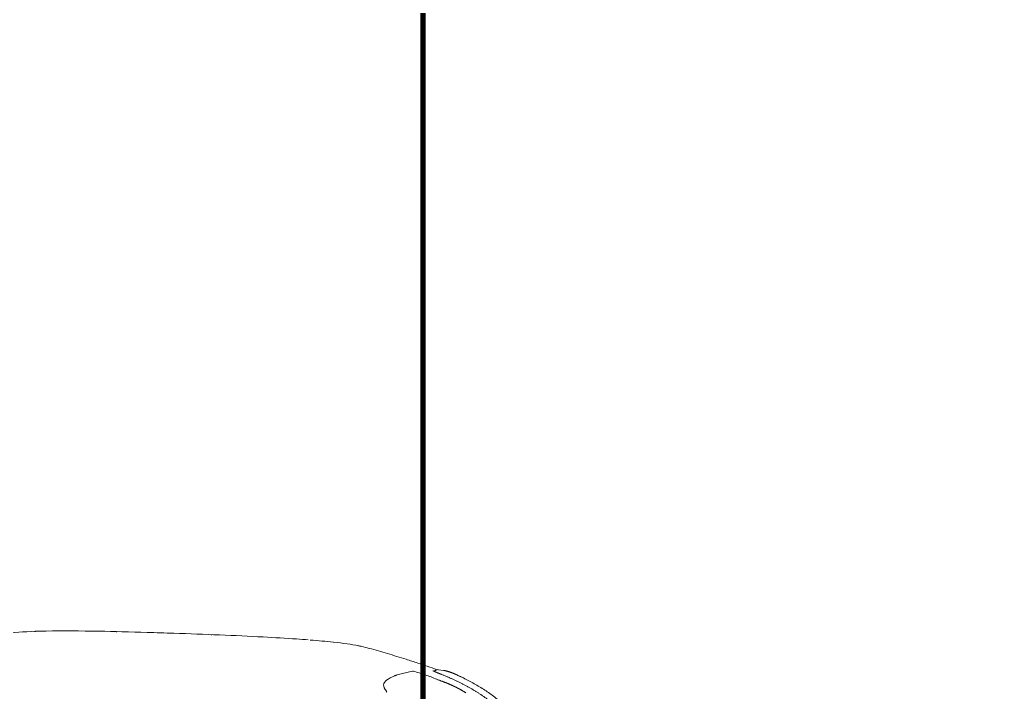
# Model space of a CAD drawing. Extents: x -2012 to 34975, y -1043 to 8321.
# Drawn here: x 5673.5 to 5863.4, y 3070.8 to 3199.7 of the extents above; entities that cross this region are included whole.
import ezdxf

# ---------------------------------------------------------------- set-up
doc = ezdxf.new("R2010")
doc.units = 0
doc.header["$LTSCALE"] = 25
doc.linetypes.add('HIDDEN2', pattern=[4.7625, 3.175, -1.5875])
doc.layers.get('0').update_dxf_attribs({"color": 9, "lineweight": 9})
doc.layers.add('04', color=9, linetype='Continuous', lineweight=9)
doc.layers.add('21', color=9, linetype='Continuous', lineweight=9)

# ---------------------------------------------------------------- blocks, each defined once
blk = doc.blocks.new('p-araba-polo')
for p, q in [((0.4081, -0.7394), (0.3783, -0.7469)), ((0.4278, -0.7293), (0.4248, -0.7314)), ((0.3189, -0.7483), (0.328, -0.7495)), ((0.3334, -0.7485), (0.3346, -0.7476)), ((0.3344, -0.7478), (0.3365, -0.7464))]:
    blk.add_line(p, q)
at = {"flags": 128}
blk.add_lwpolyline([(0.427, -0.7064), (0.4277, -0.7072), (0.4282, -0.7081)], dxfattribs=at)
for points, degree, knots in [([(0.1774, -0.6572), (0.18, -0.6601), (0.1853, -0.6658), (0.1936, -0.6741), (0.2022, -0.6821), (0.2111, -0.6897), (0.2203, -0.697), (0.2298, -0.7039), (0.2395, -0.7105), (0.2494, -0.7168), (0.2595, -0.7227), (0.2698, -0.7283), (0.2803, -0.7337), (0.2874, -0.737), (0.2909, -0.7387)], 3, [0, 0, 0, 0, 0.083333, 0.166665, 0.249997, 0.333329, 0.416662, 0.499995, 0.583328, 0.666661, 0.749996, 0.83333, 0.916665, 1, 1, 1, 1]), ([(0.2909, -0.7387), (0.2938, -0.74), (0.2996, -0.7426), (0.3085, -0.7459), (0.3146, -0.7476), (0.3178, -0.7481)], 3, [0, 0, 0, 0, 0.333411, 0.666747, 1, 1, 1, 1]), ([(0.3314, -0.7312), (0.3306, -0.7308), (0.3289, -0.7302), (0.3265, -0.7292), (0.3241, -0.7283), (0.3217, -0.7274), (0.3202, -0.7269), (0.3195, -0.7266)], 3, [0, 0, 0, 0, 0.19886, 0.400952, 0.606006, 0.809658, 1, 1, 1, 1]), ([(0.3764, -0.7468), (0.3726, -0.7457), (0.3649, -0.7434), (0.3536, -0.7396), (0.3424, -0.7356), (0.3351, -0.7327), (0.3314, -0.7312)], 3, [0, 0, 0, 0, 0.250001, 0.500002, 0.750003, 1, 1, 1, 1]), ([(0.3308, -0.7495), (0.3436, -0.7542), (0.3636, -0.7609), (0.3938, -0.7706), (0.4254, -0.7806), (0.4544, -0.789), (0.4711, -0.793), (0.4757, -0.7941)], 3, [0, 0, 0, 0, 0.260213, 0.420209, 0.662967, 0.897224, 1, 1, 1, 1]), ([(0.4758, -0.7941), (0.4779, -0.7946), (0.4931, -0.7978), (0.5106, -0.8003), (0.5297, -0.8023)], 3, [0, 0, 0, 0, 0.124213, 1, 1, 1, 1]), ([(0.578, -0.8067), (0.5852, -0.8073), (0.6136, -0.8094), (0.6943, -0.8142), (0.7938, -0.8181), (0.9022, -0.8216), (0.9869, -0.8238), (1.0486, -0.8241), (1.0808, -0.8236)], 3, [0, 0, 0, 0, 0.049552, 0.182368, 0.511137, 0.607099, 0.78604, 1, 1, 1, 1]), ([(0.5894, -0.8074), (0.5894, -0.8074), (0.5894, -0.8074), (0.5894, -0.8074), (0.5894, -0.8074), (0.5894, -0.8074), (0.5894, -0.8074), (0.5894, -0.8074), (0.5894, -0.8074), (0.5894, -0.8074), (0.5894, -0.8074), (0.5894, -0.8074), (0.5894, -0.8074), (0.5894, -0.8074), (0.5894, -0.8074)], 7, [0, 0, 0, 0, 0, 0, 0, 0, 1, 1, 1, 1, 1, 1, 1, 1, 1, 1, 1, 1, 1, 1, 1])]:
    blk.add_open_spline(points, degree=degree, knots=knots)
for points, degree in [([(0.3217, -0.7403), (0.3016, -0.7322), (0.2819, -0.7231), (0.2626, -0.713), (0.244, -0.7016), (0.2263, -0.6886), (0.21, -0.6742), (0.1949, -0.6585)], 7), ([(0.3195, -0.7266), (0.3131, -0.7243), (0.3067, -0.7217), (0.3004, -0.7189), (0.2941, -0.7159), (0.288, -0.7127), (0.2819, -0.7091), (0.276, -0.7054)], 7), ([(0.4334, -0.7204), (0.4334, -0.7239), (0.4311, -0.7269), (0.4278, -0.7293)], 3), ([(0.4282, -0.7081), (0.4316, -0.7131), (0.4335, -0.7174), (0.4334, -0.7204)], 3), ([(0.2817, -0.7343), (0.2817, -0.7343), (0.2818, -0.7344), (0.2818, -0.7344)], 3), ([(0.284, -0.7354), (0.2863, -0.7365), (0.2886, -0.7376), (0.2909, -0.7387)], 3), ([(0.291, -0.7387), (0.2909, -0.7387), (0.2909, -0.7387)], 2), ([(0.3189, -0.7483), (0.3138, -0.7474), (0.3089, -0.7461), (0.3042, -0.7445), (0.2997, -0.7427), (0.2953, -0.7407), (0.2909, -0.7387)], 6), ([(0.3228, -0.7278), (0.322, -0.7276), (0.3213, -0.7275), (0.3207, -0.7272), (0.3201, -0.7269), (0.3195, -0.7266)], 5), ([(0.3228, -0.7278), (0.322, -0.7276), (0.3213, -0.7275), (0.3207, -0.7272), (0.3201, -0.7269), (0.3195, -0.7266)], 5), ([(0.3392, -0.7476), (0.3378, -0.7469), (0.3359, -0.746), (0.3336, -0.745), (0.3308, -0.7439), (0.3278, -0.7427), (0.3247, -0.7415), (0.3217, -0.7403)], 7), ([(0.3218, -0.7403), (0.3218, -0.7403), (0.3217, -0.7404), (0.3217, -0.7403), (0.3217, -0.7403), (0.3217, -0.7403)], 5), ([(0.3217, -0.7403), (0.3217, -0.7403), (0.3217, -0.7404), (0.3217, -0.7404), (0.3218, -0.7403), (0.3218, -0.7403)], 5), ([(0.3291, -0.7303), (0.3291, -0.7303), (0.3291, -0.7303), (0.3291, -0.7303), (0.3291, -0.7303), (0.3291, -0.7303), (0.3291, -0.7303), (0.3291, -0.7303), (0.3291, -0.7303), (0.3291, -0.7303)], 9), ([(0.3291, -0.7303), (0.3291, -0.7303), (0.3292, -0.7304), (0.3293, -0.7304), (0.3293, -0.7304), (0.3294, -0.7304), (0.3294, -0.7304), (0.3295, -0.7304), (0.3296, -0.7305), (0.3296, -0.7305)], 9), ([(0.3296, -0.7305), (0.3296, -0.7305), (0.3295, -0.7304), (0.3294, -0.7304), (0.3294, -0.7304), (0.3293, -0.7304), (0.3293, -0.7304), (0.3292, -0.7304), (0.3291, -0.7303), (0.3291, -0.7303)], 9), ([(0.3317, -0.7313), (0.3315, -0.7313), (0.3314, -0.7312), (0.3314, -0.7312), (0.3314, -0.7312), (0.3314, -0.7312)], 5), ([(0.3317, -0.7313), (0.3315, -0.7313), (0.3314, -0.7312), (0.3314, -0.7312), (0.3314, -0.7312), (0.3314, -0.7312)], 5), ([(0.4248, -0.7314), (0.4196, -0.7347), (0.4139, -0.7373), (0.4081, -0.7394)], 3), ([(0.4081, -0.7394), (0.4089, -0.7391), (0.4097, -0.7388), (0.4106, -0.7385), (0.4114, -0.7382), (0.4122, -0.7378), (0.4131, -0.7375)], 6), ([(0.328, -0.7495), (0.3299, -0.7499), (0.3326, -0.7491), (0.3334, -0.7485)], 3), ([(0.3342, -0.7479), (0.3342, -0.7479), (0.3342, -0.7479), (0.3343, -0.7479), (0.3343, -0.7479), (0.3343, -0.7479)], 5), ([(0.3342, -0.7479), (0.3342, -0.7479), (0.3343, -0.7479), (0.3343, -0.7479)], 3), ([(0.3392, -0.7476), (0.3389, -0.7475), (0.3386, -0.7474), (0.3383, -0.7472), (0.3379, -0.747), (0.3377, -0.7468)], 5), ([(0.3392, -0.7476), (0.339, -0.7475), (0.3387, -0.7474), (0.3385, -0.7473), (0.3382, -0.7472), (0.338, -0.747)], 5), ([(0.3764, -0.7468), (0.3768, -0.7469), (0.3772, -0.747), (0.3776, -0.747), (0.378, -0.7469), (0.3783, -0.7469)], 5), ([(0.5299, -0.8023), (0.5443, -0.8039), (0.5588, -0.8052), (0.5741, -0.8064)], 3), ([(0.7638, -0.8164), (0.7637, -0.8164), (0.7637, -0.8163), (0.7636, -0.8162), (0.7635, -0.8161), (0.7634, -0.8159)], 5), ([(0.7638, -0.8164), (0.7637, -0.8164), (0.7637, -0.8163), (0.7636, -0.8162), (0.7635, -0.8161), (0.7634, -0.8159)], 5), ([(0.9357, -0.8222), (0.9352, -0.8222), (0.9348, -0.8222), (0.9343, -0.8222)], 3), ([(0.9453, -0.8224), (0.9455, -0.8224), (0.9457, -0.8224), (0.9459, -0.8223), (0.9461, -0.8222), (0.9463, -0.8221)], 5), ([(0.9453, -0.8224), (0.9455, -0.8224), (0.9457, -0.8224), (0.9459, -0.8223), (0.9461, -0.8222), (0.9463, -0.8221)], 5), ([(1.0811, -0.8236), (1.0881, -0.8235), (1.0946, -0.8233), (1.1009, -0.8231)], 3), ([(1.1004, -0.8231), (1.1009, -0.8231), (1.1013, -0.8231), (1.1018, -0.8231), (1.1022, -0.823), (1.1026, -0.8229)], 5), ([(1.1026, -0.8229), (1.1022, -0.823), (1.1018, -0.8231), (1.1013, -0.8231), (1.1009, -0.8231), (1.1004, -0.8231)], 5), ([(1.1014, -0.8231), (1.1013, -0.8231), (1.1011, -0.8231), (1.101, -0.8231), (1.1008, -0.8231), (1.1007, -0.8231), (1.1006, -0.8231), (1.1004, -0.8231)], 7), ([(1.1004, -0.8231), (1.1008, -0.8231), (1.1011, -0.8231), (1.1015, -0.8231)], 3), ([(1.1009, -0.8231), (1.1242, -0.8223), (1.1443, -0.821), (1.1589, -0.8187)], 3)]:
    blk.add_open_spline(points, degree=degree)

msp = doc.modelspace()

# ---------------------------------------------------------------- linework, layer by layer
at = {"layer": '21', "linetype": 'HIDDEN2', "ltscale": 0.1, "const_width": 1}
msp.add_lwpolyline([(5750.84, 2392.59), (6274.63, 2392.59), (6274.63, 3241.21), (5750.84, 3241.21)], close=True, dxfattribs=at)

# ---------------------------------------------------------------- block references
at = {"layer": '04', "xscale": 100, "yscale": 100, "zscale": 100, "rotation": 180}
msp.add_blockref('p-araba-polo', (5786.61, 3000.18), dxfattribs=at)

doc.saveas('drawing.dxf')
